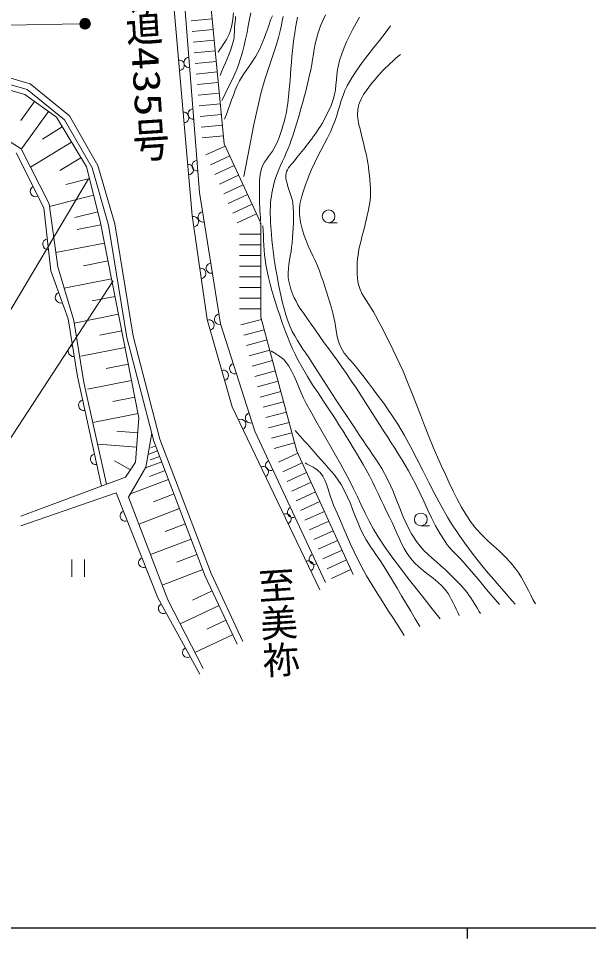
# Model space of a CAD drawing. Units: millimetres, scale not verified, with parts at other scales. Extents: x 40000 to 680000, y 20000 to 380000.
# Drawn here: x 125852 to 179410, y 204000 to 290386 of the extents above; entities that cross this region are included whole.
import ezdxf
from ezdxf.enums import TextEntityAlignment as Align

# ---------------------------------------------------------------- set-up
doc = ezdxf.new("R2010")
doc.units = ezdxf.units.MM
doc.header["$LTSCALE"] = 1000
doc.header["$PDMODE"] = 32
doc.header["$PDSIZE"] = 500
doc.linetypes.add('CHAIN', pattern=[18.5, 12, -1.5, 3.5, -1.5])
for name, color, linetype, lineweight in [('M-BGD', 7, 'Continuous', 13), ('M-BMK', 2, 'Continuous', 13), ('M-STR-HTXT', 7, 'Continuous', 13), ('M-TTL-BAND', 7, 'Continuous', 25)]:
    doc.layers.add(name, color=color, linetype=linetype, lineweight=lineweight)
doc.layers.add('M-OTRS', color=6, linetype='Continuous')
doc.styles.add('@ＭＳ ゴシック', font='')
doc.styles.get('@ＭＳ ゴシック').set_extended_font_data('@MS Gothic')

msp = doc.modelspace()

# ---------------------------------------------------------------- linework, layer by layer
at = {"layer": 'M-BGD'}
for p, q in [((139439, 317712), (142855, 274043)), ((142186, 271895), (139439, 302886)), ((143489, 296230), (145180, 278621)), ((144055, 290338), (142064, 290147)), ((144150, 289341), (142160, 289150)), ((144246, 288345), (142255, 288154)), ((144342, 287349), (142351, 287157)), ((120643, 286067), (126956, 284253)), ((144437, 286352), (142447, 286161)), ((120545, 285471), (126673, 283710)), ((144533, 285356), (142542, 285165)), ((126462, 283252), (120299, 284978)), ((126956, 284253), (130660, 281253)), ((144629, 284359), (142638, 284168)), ((126673, 283710), (130195, 280858)), ((144724, 283363), (142734, 283172)), ((127370, 282592), (126069, 280800)), ((129420, 281104), (126462, 283252)), ((128687, 281636), (126138, 278126)), ((144820, 282367), (142829, 282175)), ((132237, 276455), (129420, 281104)), ((130195, 280858), (132766, 276350)), ((130660, 281253), (133322, 276585)), ((144916, 281370), (142925, 281179)), ((123345, 279907), (126127, 278146)), ((129971, 280196), (128103, 279064)), ((145011, 280374), (143020, 280183)), ((145107, 279377), (143116, 279186)), ((130845, 278752), (126996, 276420)), ((145281, 278402), (143466, 277563)), ((145180, 278621), (148631, 271155)), ((125634, 277759), (128240, 272617)), ((126127, 278146), (128733, 272969)), ((131720, 277309), (129739, 276108)), ((145701, 277493), (143886, 276654)), ((133540, 271349), (132237, 276455)), ((133322, 276585), (134902, 271094)), ((146121, 276585), (144306, 275746)), ((132766, 276350), (134315, 270962)), ((146541, 275676), (144726, 274837)), ((132520, 275348), (130312, 274784)), ((146961, 274768), (145146, 273928)), ((142855, 274043), (144827, 261717)), ((147381, 273859), (145566, 273020)), ((132917, 273791), (128766, 272732)), ((128240, 272617), (128909, 266700)), ((128733, 272969), (129543, 267053)), ((133315, 272234), (131150, 271682)), ((147801, 272950), (145986, 272111)), ((137168, 252878), (133540, 271349)), ((143595, 262105), (142186, 271895)), ((148221, 272042), (146406, 271203)), ((133605, 271018), (131363, 270578)), ((134315, 270962), (136041, 260432)), ((134902, 271094), (136628, 260556)), ((148631, 271131), (148519, 271131)), ((148631, 271155), (148631, 262351)), ((154987, 271207), (155787, 271207)), ((148631, 270130), (146631, 270130)), ((133943, 269299), (129359, 268399)), ((148631, 269129), (146631, 269129)), ((148631, 268128), (146631, 268128)), ((129543, 267053), (131058, 262017)), ((134272, 267626), (131958, 267171)), ((148631, 267127), (146631, 267127)), ((128909, 266700), (130529, 262193)), ((148631, 266126), (146631, 266126)), ((134600, 265952), (130138, 265076)), ((148631, 265125), (146631, 265125)), ((134929, 264279), (132780, 263857)), ((148631, 264124), (146631, 264124)), ((148631, 263123), (146631, 263123)), ((130529, 262193), (131410, 256769)), ((131058, 262017), (132009, 256206)), ((135258, 262605), (131103, 261789)), ((145919, 253934), (143595, 262105)), ((148690, 262130), (146758, 261612)), ((148631, 262351), (152012, 249744)), ((135563, 261047), (133489, 260640)), ((144827, 261717), (148067, 251645)), ((148949, 261163), (147018, 260645)), ((136041, 260432), (138576, 250712)), ((136628, 260556), (139149, 250895)), ((149209, 260196), (147277, 259678)), ((135869, 259489), (131725, 258676)), ((149468, 259229), (147536, 258711)), ((136175, 257935), (134105, 257529)), ((149727, 258262), (147795, 257744)), ((131410, 256769), (133668, 246482)), ((149987, 257296), (148055, 256778)), ((132009, 256206), (134127, 246653)), ((136480, 256381), (132346, 255569)), ((150246, 256329), (148314, 255811)), ((150505, 255362), (148573, 254844)), ((136784, 254831), (134720, 254426)), ((150764, 254395), (148833, 253877)), ((137089, 253281), (132842, 252447)), ((154160, 236749), (145919, 253934)), ((151024, 253428), (149092, 252910)), ((136851, 248722), (137168, 252878)), ((151283, 252461), (149351, 251943)), ((137061, 251479), (135082, 251630)), ((138382, 251458), (137819, 248256)), ((148067, 251645), (154688, 237418)), ((151542, 251495), (149610, 250977)), ((138429, 251277), (138367, 251260)), ((138576, 250712), (143401, 238034)), ((139149, 250895), (143954, 238268)), ((151801, 250528), (149870, 250010)), ((136959, 250136), (133377, 250409)), ((138932, 249777), (138026, 249433)), ((138754, 250245), (138283, 250065)), ((152012, 249744), (157294, 238193)), ((136375, 248018), (134870, 248846)), ((139124, 249273), (138234, 248934)), ((152090, 249572), (150271, 248740)), ((135900, 247314), (136851, 248722)), ((137819, 248256), (136199, 245438)), ((139316, 248769), (137778, 248183)), ((139632, 247938), (138167, 247380)), ((152507, 248661), (150688, 247829)), ((126074, 243651), (135900, 247314)), ((139948, 247107), (136301, 245720)), ((152923, 247751), (151104, 246919)), ((153339, 246841), (151520, 246009)), ((126092, 242762), (135037, 245861)), ((135037, 245861), (138946, 236000)), ((136199, 245438), (139897, 235789)), ((140469, 245740), (138555, 245012)), ((153756, 245930), (151937, 245098)), ((154172, 245020), (152353, 244188)), ((140989, 244372), (137166, 242917)), ((154588, 244110), (152769, 243278)), ((141535, 242938), (139625, 242211)), ((155004, 243199), (153186, 242368)), ((163651, 242752), (164451, 242752)), ((155421, 242289), (153602, 241457)), ((142080, 241504), (138263, 240052)), ((155837, 241379), (154018, 240547)), ((156253, 240468), (154435, 239637)), ((130863, 239574), (130863, 237974)), ((132063, 237974), (132063, 239574)), ((142625, 240073), (140718, 239347)), ((156670, 239558), (154851, 238726)), ((143170, 238642), (139360, 237192)), ((157086, 238648), (155267, 237816)), ((143401, 238034), (146395, 231625)), ((143954, 238268), (146938, 231879)), ((138946, 236000), (142890, 228816)), ((144049, 236646), (142197, 235781)), ((139897, 235789), (143207, 229344)), ((144698, 235258), (141046, 233552)), ((145337, 233888), (143537, 233048)), ((145977, 232519), (142428, 230861))]:
    msp.add_line(p, q, dxfattribs=at)
for points in [[(144616, 287223), (144763, 287462), (144918, 287698), (145077, 287932), (145234, 288167), (145385, 288405), (145523, 288648), (145644, 288899), (145743, 289160), (145897, 289730), (146003, 290310), (146070, 290899)], [(146259, 290570), (146230, 290323), (146201, 290076), (146178, 289838), (146163, 289599), (146151, 289359), (146140, 289120), (146126, 288881), (146104, 288643), (146072, 288407), (146025, 288174), (145914, 287768), (145780, 287370), (145629, 286978), (145465, 286589), (145294, 286202), (145122, 285816), (144952, 285429), (144792, 285040)], [(144968, 282680), (145167, 283096), (145372, 283510), (145579, 283922), (145786, 284336), (145987, 284751), (146179, 285170), (146357, 285594), (146518, 286026), (146713, 286623), (146889, 287227), (147047, 287836), (147192, 288449), (147325, 289065), (147448, 289683), (147566, 290302), (147680, 290921)], [(149706, 290614), (149607, 290363), (149511, 290111), (149375, 289731), (149239, 289351), (149101, 288971), (148960, 288593), (148813, 288218), (148658, 287846), (148492, 287479), (148314, 287117), (148124, 286779), (147915, 286452), (147694, 286132), (147467, 285815), (147241, 285498), (147020, 285178), (146812, 284850), (146623, 284511), (146413, 284078), (146221, 283636), (146043, 283188), (145875, 282735), (145712, 282280), (145550, 281825), (145386, 281370), (145215, 280919)], [(147011, 275531), (147208, 276509), (147399, 277489), (147587, 278470), (147776, 279451), (147971, 280430), (148175, 281406), (148394, 282380), (148631, 283349), (148839, 284103), (149069, 284852), (149314, 285596), (149564, 286338), (149812, 287081), (150050, 287827), (150269, 288578), (150462, 289336), (150552, 289745), (150635, 290156), (150709, 290569)], [(152053, 290517), (151964, 290012), (151882, 289505), (151805, 288998), (151730, 288491), (151656, 287934), (151594, 287376), (151543, 286817), (151497, 286257), (151455, 285697), (151411, 285137), (151363, 284577), (151307, 284018), (151274, 283696), (151244, 283373), (151215, 283050), (151183, 282727), (151148, 282405), (151105, 282084), (151053, 281765), (150990, 281447), (150903, 281069), (150809, 280691), (150705, 280315), (150593, 279942), (150471, 279572), (150339, 279206), (150195, 278845), (150039, 278489), (149891, 278206), (149718, 277935), (149530, 277671), (149337, 277411), (149149, 277148), (148973, 276880), (148821, 276601), (148701, 276306), (148622, 276022), (148566, 275732), (148530, 275438), (148510, 275141), (148500, 274842), (148496, 274543), (148494, 274244), (148490, 273946), (148487, 273625), (148493, 273303), (148505, 272982), (148522, 272661), (148541, 272339), (148561, 272018), (148580, 271697), (148596, 271375)], [(154694, 290735), (154534, 290385), (154381, 290032), (154238, 289674), (154105, 289313), (153984, 288949), (153849, 288474), (153737, 287994), (153642, 287509), (153558, 287022), (153479, 286533), (153398, 286045), (153310, 285558), (153209, 285075), (153113, 284663), (153014, 284252), (152913, 283841), (152808, 283432), (152701, 283022), (152591, 282614), (152479, 282206), (152364, 281800), (152246, 281391), (152128, 280984), (152007, 280576), (151883, 280170), (151755, 279765), (151623, 279361), (151486, 278959), (151342, 278560), (151185, 278159), (151014, 277765), (150834, 277373), (150651, 276982), (150471, 276591), (150300, 276196), (150142, 275797), (150004, 275390), (149922, 275110), (149846, 274828), (149777, 274543), (149715, 274257), (149661, 273970), (149614, 273681), (149576, 273392), (149546, 273101), (149521, 272728), (149510, 272354), (149510, 271979), (149519, 271605), (149537, 271230), (149560, 270855), (149587, 270481), (149617, 270108), (149662, 269590), (149713, 269072), (149772, 268555), (149838, 268039), (149912, 267524), (149993, 267010), (150083, 266498), (150180, 265987), (150295, 265410), (150411, 264832), (150532, 264255), (150664, 263681), (150811, 263110), (150976, 262546), (151163, 261990), (151378, 261444), (151580, 261006), (151807, 260579), (152053, 260163), (152312, 259753), (152580, 259348), (152852, 258945), (153122, 258541), (153385, 258134), (153941, 257259), (154503, 256388), (155070, 255520), (155640, 254654), (156212, 253790), (156785, 252926), (157357, 252062), (157928, 251196), (158222, 250758), (158521, 250323), (158822, 249889), (159122, 249455), (159419, 249018), (159708, 248577), (159987, 248130), (160252, 247675), (160656, 246887), (161014, 246075), (161346, 245249), (161669, 244419), (162003, 243596), (162364, 242789), (162773, 242008), (163246, 241265), (163574, 240844), (163932, 240449), (164314, 240075), (164712, 239714), (165118, 239360), (165525, 239006), (165925, 238645), (166310, 238272), (166527, 238053), (166745, 237835), (166964, 237616), (167181, 237397), (167395, 237174), (167603, 236947), (167806, 236715), (168000, 236476), (168175, 236241), (168342, 236000), (168501, 235754), (168656, 235505), (168808, 235254), (168959, 235002), (169112, 234752), (169268, 234504)], [(171029, 235349), (170629, 235825), (170230, 236302), (169832, 236780), (169434, 237257), (169035, 237734), (168634, 238209), (168230, 238682), (167824, 239152), (167586, 239416), (167340, 239674), (167090, 239929), (166841, 240184), (166596, 240442), (166358, 240706), (166133, 240980), (165922, 241265), (165460, 241989), (165042, 242739), (164655, 243507), (164288, 244288), (163930, 245073), (163569, 245857), (163192, 246633), (162788, 247393), (162483, 247926), (162171, 248456), (161853, 248982), (161530, 249505), (161204, 250026), (160876, 250545), (160546, 251065), (160217, 251584), (159781, 252272), (159344, 252959), (158904, 253644), (158462, 254328), (158017, 255010), (157569, 255690), (157117, 256368), (156660, 257042), (156254, 257629), (155841, 258210), (155423, 258789), (155003, 259365), (154583, 259942), (154166, 260521), (153754, 261103), (153350, 261691), (153141, 261993), (152928, 262292), (152714, 262592), (152504, 262893), (152300, 263199), (152106, 263510), (151927, 263828), (151765, 264156), (151663, 264388), (151568, 264623), (151480, 264861), (151401, 265103), (151332, 265347), (151275, 265594), (151231, 265843), (151202, 266093), (151187, 266494), (151208, 266895), (151254, 267295), (151317, 267695), (151388, 268095), (151457, 268495), (151515, 268896), (151554, 269298), (151587, 269773), (151623, 270249), (151658, 270726), (151685, 271203), (151700, 271679), (151698, 272155), (151674, 272629), (151624, 273101), (151589, 273295), (151538, 273486), (151478, 273674), (151411, 273861), (151343, 274048), (151276, 274235), (151216, 274424), (151166, 274615), (151130, 274764), (151090, 274913), (151049, 275063), (151013, 275214), (150985, 275365), (150969, 275515), (150969, 275664), (150990, 275813), (151048, 276002), (151132, 276181), (151237, 276352), (151356, 276516), (151484, 276676), (151616, 276833), (151747, 276991), (151871, 277151), (152014, 277341), (152162, 277527), (152314, 277710), (152468, 277892), (152621, 278074), (152774, 278256), (152923, 278442), (153068, 278630), (153240, 278861), (153412, 279093), (153582, 279327), (153749, 279562), (153912, 279799), (154071, 280040), (154224, 280284), (154371, 280532), (154525, 280803), (154675, 281076), (154822, 281352), (154962, 281632), (155094, 281914), (155217, 282200), (155329, 282491), (155428, 282786), (155543, 283234), (155623, 283691), (155679, 284153), (155724, 284618), (155769, 285083), (155827, 285545), (155908, 286001), (156026, 286448), (156229, 287052), (156455, 287649), (156701, 288238), (156969, 288818), (157258, 289388), (157567, 289947), (157896, 290494)], [(160816, 289688), (160293, 288991), (159755, 288304), (159209, 287622), (158667, 286937), (158138, 286244), (157632, 285537), (157160, 284808), (156731, 284054), (156521, 283612), (156341, 283157), (156184, 282693), (156040, 282223), (155900, 281751), (155757, 281280), (155603, 280814), (155428, 280356), (155161, 279753), (154873, 279159), (154572, 278571), (154265, 277986), (153960, 277400), (153666, 276809), (153389, 276211), (153139, 275601), (152995, 275228), (152852, 274853), (152714, 274475), (152585, 274095), (152470, 273711), (152374, 273324), (152302, 272933), (152258, 272538), (152249, 272280), (152256, 272023), (152278, 271765), (152313, 271508), (152358, 271252), (152413, 270998), (152474, 270745), (152540, 270495), (152692, 270004), (152873, 269523), (153075, 269049), (153290, 268580), (153510, 268112), (153728, 267644), (153936, 267171), (154125, 266692), (154302, 266200), (154473, 265707), (154639, 265212), (154800, 264715), (154956, 264217), (155106, 263717), (155252, 263215), (155392, 262712), (155488, 262311), (155564, 261904), (155629, 261494), (155693, 261084), (155766, 260677), (155857, 260276), (155976, 259886), (156132, 259507), (156285, 259228), (156463, 258965), (156660, 258714), (156870, 258471), (157087, 258231), (157304, 257993), (157516, 257750), (157717, 257500), (158203, 256860), (158691, 256220), (159177, 255579), (159659, 254934), (160134, 254285), (160598, 253629), (161050, 252964), (161485, 252288), (162119, 251224), (162714, 250139), (163284, 249038), (163840, 247929), (164394, 246819), (164958, 245715), (165546, 244625), (166169, 243554), (166447, 243105), (166732, 242659), (167023, 242218), (167321, 241780), (167624, 241346), (167932, 240916), (168245, 240490), (168563, 240068), (169034, 239464), (169517, 238870), (170008, 238284), (170506, 237702), (171008, 237124), (171511, 236546), (172012, 235967), (172508, 235384)], [(174409, 235419), (174186, 235832), (173970, 236250), (173758, 236670), (173544, 237089), (173324, 237504), (173092, 237912), (172846, 238310), (172578, 238694), (172102, 239280), (171582, 239830), (171034, 240356), (170473, 240871), (169913, 241386), (169369, 241915), (168855, 242469), (168387, 243061), (167912, 243768), (167473, 244497), (167064, 245245), (166680, 246008), (166313, 246781), (165957, 247560), (165606, 248341), (165253, 249119), (164811, 250121), (164394, 251135), (163995, 252156), (163605, 253181), (163216, 254207), (162820, 255230), (162410, 256246), (161978, 257254), (161677, 257919), (161369, 258582), (161055, 259241), (160735, 259898), (160410, 260552), (160080, 261204), (159745, 261853), (159407, 262501), (159207, 262853), (158988, 263197), (158761, 263537), (158534, 263878), (158317, 264222), (158120, 264574), (157952, 264938), (157822, 265318), (157743, 265665), (157691, 266018), (157664, 266374), (157656, 266734), (157665, 267094), (157686, 267455), (157717, 267814), (157752, 268171), (157799, 268515), (157864, 268856), (157943, 269195), (158032, 269532), (158125, 269869), (158219, 270206), (158307, 270543), (158386, 270882), (158462, 271224), (158543, 271565), (158624, 271907), (158703, 272249), (158775, 272592), (158837, 272936), (158884, 273281), (158914, 273629), (158927, 274031), (158924, 274432), (158905, 274834), (158874, 275236), (158832, 275637), (158782, 276037), (158727, 276436), (158668, 276834), (158608, 277185), (158536, 277535), (158457, 277882), (158372, 278229), (158284, 278575), (158197, 278921), (158112, 279268), (158034, 279616), (157988, 279813), (157939, 280010), (157888, 280207), (157839, 280404), (157794, 280602), (157757, 280800), (157730, 281000), (157717, 281201), (157714, 281362), (157717, 281523), (157725, 281685), (157741, 281846), (157765, 282006), (157797, 282163), (157840, 282318), (157893, 282469), (158067, 282857), (158273, 283229), (158504, 283587), (158756, 283934), (159024, 284272), (159301, 284603), (159583, 284928), (159865, 285251), (160081, 285488), (160306, 285716), (160538, 285937), (160775, 286153), (161015, 286367), (161256, 286580), (161496, 286794), (161731, 287012)], [(167260, 234327), (167112, 234621), (166970, 234920), (166831, 235221), (166691, 235520), (166545, 235816), (166389, 236105), (166218, 236385), (166028, 236652), (165656, 237078), (165244, 237466), (164805, 237830), (164352, 238181), (163900, 238533), (163462, 238898), (163052, 239288), (162682, 239716), (162373, 240156), (162097, 240617), (161845, 241094), (161611, 241582), (161388, 242076), (161168, 242573), (160945, 243067), (160710, 243554), (160436, 244108), (160168, 244665), (159902, 245224), (159637, 245783), (159369, 246340), (159097, 246895), (158817, 247446), (158527, 247992), (158232, 248521), (157929, 249046), (157619, 249567), (157305, 250086), (156986, 250602), (156666, 251117), (156346, 251632), (156026, 252147), (155532, 252926), (155024, 253697), (154508, 254463), (153993, 255229), (153485, 256000), (152992, 256779), (152522, 257571), (152082, 258381), (151838, 258870), (151608, 259366), (151389, 259868), (151180, 260374), (150981, 260884), (150790, 261398), (150606, 261913), (150427, 262430), (150226, 263028), (150030, 263628), (149842, 264231), (149663, 264836), (149496, 265445), (149344, 266056), (149207, 266672), (149089, 267290), (149020, 267740), (148970, 268191), (148932, 268644), (148905, 269099), (148882, 269554), (148861, 270009), (148837, 270464), (148807, 270918)], [(165464, 234011), (164729, 234968), (163980, 235917), (163226, 236862), (162474, 237808), (161733, 238762), (161011, 239729), (160315, 240714), (159654, 241723), (159220, 242449), (158814, 243191), (158428, 243945), (158056, 244706), (157690, 245471), (157322, 246235), (156946, 246994), (156555, 247745), (156107, 248561), (155649, 249371), (155185, 250177), (154719, 250982), (154252, 251788), (153790, 252595), (153336, 253407), (152892, 254225), (152643, 254730), (152417, 255248), (152201, 255773), (151984, 256297), (151756, 256813), (151504, 257313), (151217, 257792), (150885, 258240), (150781, 258353), (150668, 258457), (150548, 258553), (150422, 258644), (150293, 258730), (150161, 258814), (150029, 258896), (149899, 258979), (149860, 259003), (149821, 259026), (149782, 259048), (149742, 259070), (149702, 259091), (149661, 259112), (149621, 259134), (149582, 259155)], [(163563, 233306), (163133, 234025), (162705, 234744), (162278, 235465), (161851, 236185), (161421, 236904), (160989, 237621), (160553, 238335), (160111, 239047), (159889, 239391), (159659, 239732), (159426, 240070), (159192, 240407), (158960, 240747), (158735, 241089), (158519, 241438), (158315, 241793), (158019, 242383), (157755, 242989), (157510, 243605), (157273, 244224), (157033, 244842), (156776, 245450), (156491, 246045), (156167, 246618), (155893, 247032), (155598, 247431), (155286, 247818), (154962, 248196), (154630, 248568), (154294, 248938), (153960, 249308), (153632, 249682), (153411, 249936), (153188, 250189), (152964, 250440), (152738, 250690), (152512, 250940), (152286, 251189), (152061, 251439), (151836, 251689)], [(162084, 232461), (161580, 233259), (161069, 234052), (160554, 234843), (160041, 235635), (159535, 236431), (159040, 237234), (158561, 238046), (158104, 238870), (157737, 239579), (157387, 240295), (157051, 241019), (156725, 241747), (156406, 242480), (156092, 243214), (155778, 243948), (155463, 244681), (155311, 245069), (155178, 245468), (155055, 245872), (154929, 246275), (154791, 246669), (154629, 247050), (154434, 247411), (154195, 247745), (154051, 247896), (153890, 248027), (153716, 248144), (153533, 248250), (153344, 248350), (153154, 248449), (152967, 248551), (152786, 248661)]]:
    msp.add_lwpolyline(points, dxfattribs=at)
for centre in [(154987, 271807), (163651, 243352)]:
    msp.add_circle(centre, 600, dxfattribs=at)
for centre, radius, start, end in [((140946, 285984), 491, 274.06156, 96.06894), ((141887, 286241), 486, 92.80269, 276.14311), ((142266, 281399), 486, 92.80269, 276.14311), ((141380, 281090), 491, 274.06156, 96.06894), ((141814, 276196), 491, 274.06156, 96.06894), ((142644, 276558), 486, 92.80269, 276.14311), ((127481, 274156), 518, 118.89836, 294.85792), ((143210, 271737), 486, 97.42007, 280.76048), ((142280, 271306), 491, 277.18411, 99.19149), ((128648, 269177), 518, 98.47268, 274.43225), ((142979, 266443), 491, 277.18411, 99.19149), ((143977, 266942), 486, 97.42007, 280.76048), ((129836, 264176), 518, 111.78738, 287.74695), ((144744, 262147), 486, 97.3513, 281.7025), ((143748, 261596), 491, 284.87645, 106.88383), ((131041, 259157), 518, 101.24104, 277.20061), ((146167, 257506), 486, 106.16165, 289.50207), ((145093, 256870), 491, 284.87645, 106.88383), ((132020, 254074), 518, 104.40097, 280.36054), ((147654, 252883), 486, 106.16165, 289.50207), ((146733, 252258), 491, 294.61441, 116.62179), ((133131, 249015), 518, 104.40097, 280.36054), ((149553, 248419), 486, 113.28454, 296.62496), ((148857, 247828), 491, 294.61441, 116.62179), ((135876, 243665), 471, 108.09095, 295.15863), ((150981, 243398), 491, 294.61441, 116.62179), ((151602, 244016), 486, 113.28454, 296.62496), ((137609, 239295), 471, 108.09095, 295.15863), ((153105, 238967), 491, 294.61441, 116.62179), ((153651, 239613), 486, 113.28454, 296.62496), ((139472, 234983), 471, 115.23381, 302.30149), ((141734, 230862), 471, 115.23381, 302.30149)]:
    msp.add_arc(centre, radius, start, end, dxfattribs=at)
at = {"layer": 'M-BMK'}
for p, q in [((131790, 290264), (132440, 290264)), ((131802, 290274), (132428, 290274)), ((131815, 290284), (132415, 290284)), ((131829, 290294), (132401, 290294)), ((131844, 290304), (132386, 290304)), ((131860, 290314), (132370, 290314)), ((131878, 290324), (132353, 290324)), ((131897, 290334), (132333, 290334)), ((131919, 290344), (132311, 290344)), ((131944, 290354), (132286, 290354)), ((131975, 290364), (132255, 290364)), ((132016, 290374), (132215, 290374)), ((131615, 289904), (132615, 289904)), ((131615, 289894), (132615, 289894)), ((131615, 289884), (132615, 289884)), ((131615, 289874), (132615, 289874)), ((131615, 289864), (132615, 289864)), ((131616, 289914), (132614, 289914)), ((131616, 289854), (132614, 289854)), ((131617, 289924), (132613, 289924)), ((131617, 289844), (132613, 289844)), ((131618, 289934), (132613, 289934)), ((131618, 289834), (132613, 289834)), ((131619, 289944), (132611, 289944)), ((131619, 289824), (132611, 289824)), ((131620, 289954), (132610, 289954)), ((131620, 289814), (132610, 289814)), ((131622, 289964), (132609, 289964)), ((131622, 289804), (132609, 289804)), ((131623, 289974), (132607, 289974)), ((131623, 289794), (132607, 289794)), ((131625, 289984), (132605, 289984)), ((131625, 289784), (132605, 289784)), ((131627, 289994), (132603, 289994)), ((131627, 289774), (132603, 289774)), ((131630, 290004), (132600, 290004)), ((131630, 289764), (132600, 289764)), ((131632, 290014), (132598, 290014)), ((131632, 289754), (132598, 289754)), ((131635, 290024), (132595, 290024)), ((131635, 289744), (132595, 289744)), ((131638, 290034), (132592, 290034)), ((131638, 289734), (132592, 289734)), ((131641, 290044), (132589, 290044)), ((131641, 289724), (132589, 289724)), ((131645, 290054), (132585, 290054)), ((131645, 289714), (132585, 289714)), ((131649, 290064), (132582, 290064)), ((131649, 289704), (132582, 289704)), ((131653, 290074), (132578, 290074)), ((131653, 289694), (132578, 289694)), ((131657, 290084), (132573, 290084)), ((131657, 289684), (132573, 289684)), ((131661, 290094), (132569, 290094)), ((131661, 289674), (132569, 289674)), ((131666, 290104), (132564, 290104)), ((131666, 289664), (132564, 289664)), ((131671, 290114), (132559, 290114)), ((131671, 289654), (132559, 289654)), ((131676, 290124), (132554, 290124)), ((131676, 289644), (132554, 289644)), ((131682, 290134), (132548, 290134)), ((131682, 289634), (132548, 289634)), ((131688, 290144), (132542, 290144)), ((131688, 289624), (132542, 289624)), ((131694, 290154), (132536, 290154)), ((131694, 289614), (132536, 289614)), ((131701, 290164), (132529, 290164)), ((131701, 289604), (132529, 289604)), ((131708, 290174), (132522, 290174)), ((131708, 289594), (132522, 289594)), ((131715, 290184), (132515, 290184)), ((131715, 289584), (132515, 289584)), ((131723, 290194), (132507, 290194)), ((131723, 289574), (132507, 289574)), ((131731, 290204), (132499, 290204)), ((131731, 289564), (132499, 289564)), ((131739, 290214), (132491, 290214)), ((131739, 289554), (132491, 289554)), ((131748, 290224), (132482, 290224)), ((131748, 289544), (132482, 289544)), ((131758, 290234), (132472, 290234)), ((131758, 289534), (132472, 289534)), ((131768, 290244), (132462, 290244)), ((131768, 289524), (132462, 289524)), ((131779, 290254), (132451, 290254)), ((131779, 289514), (132451, 289514)), ((131790, 289504), (132440, 289504)), ((131802, 289494), (132428, 289494)), ((131815, 289484), (132415, 289484)), ((131829, 289474), (132401, 289474)), ((131844, 289464), (132386, 289464)), ((131860, 289454), (132370, 289454)), ((131878, 289444), (132353, 289444)), ((131897, 289434), (132333, 289434)), ((131919, 289424), (132311, 289424)), ((131944, 289414), (132286, 289414)), ((131975, 289404), (132255, 289404)), ((132016, 289394), (132215, 289394)), ((132115, 289384), (132115, 289384))]:
    msp.add_line(p, q, dxfattribs=at)
at = {"layer": 'M-BMK', "linetype": 'CHAIN'}
msp.add_line((106441, 289450), (131615, 289875), dxfattribs=at)
at = {"layer": 'M-BMK'}
msp.add_circle((132115, 289884), 500, dxfattribs=at)
at = {"layer": 'M-OTRS'}
msp.add_point((132115, 289884), dxfattribs=at)
at = {"layer": 'M-STR-HTXT'}
for p, q in [((113643, 243836), (132449, 275320)), ((134738, 265750), (121003, 244690))]:
    msp.add_line(p, q, dxfattribs=at)
at = {"layer": 'M-TTL-BAND'}
for p, q in [((40000, 205000), (579000, 205000)), ((168000, 205000), (168000, 204000))]:
    msp.add_line(p, q, dxfattribs=at)

# ---------------------------------------------------------------- texts
at = {"layer": 'M-BGD', "style": '@ＭＳ ゴシック', "width": 1.25}
msp.add_text('一般国道435号', height=2566, rotation=273.544, dxfattribs=at).set_placement((135477, 290894), align=Align.BOTTOM_CENTER)
at = {"layer": 'M-BGD', "style": '@ＭＳ ゴシック'}
msp.add_text('至美祢', height=2566, rotation=273.544, dxfattribs=at).set_placement((148226, 233562), align=Align.BOTTOM_CENTER)

doc.saveas('drawing.dxf')
